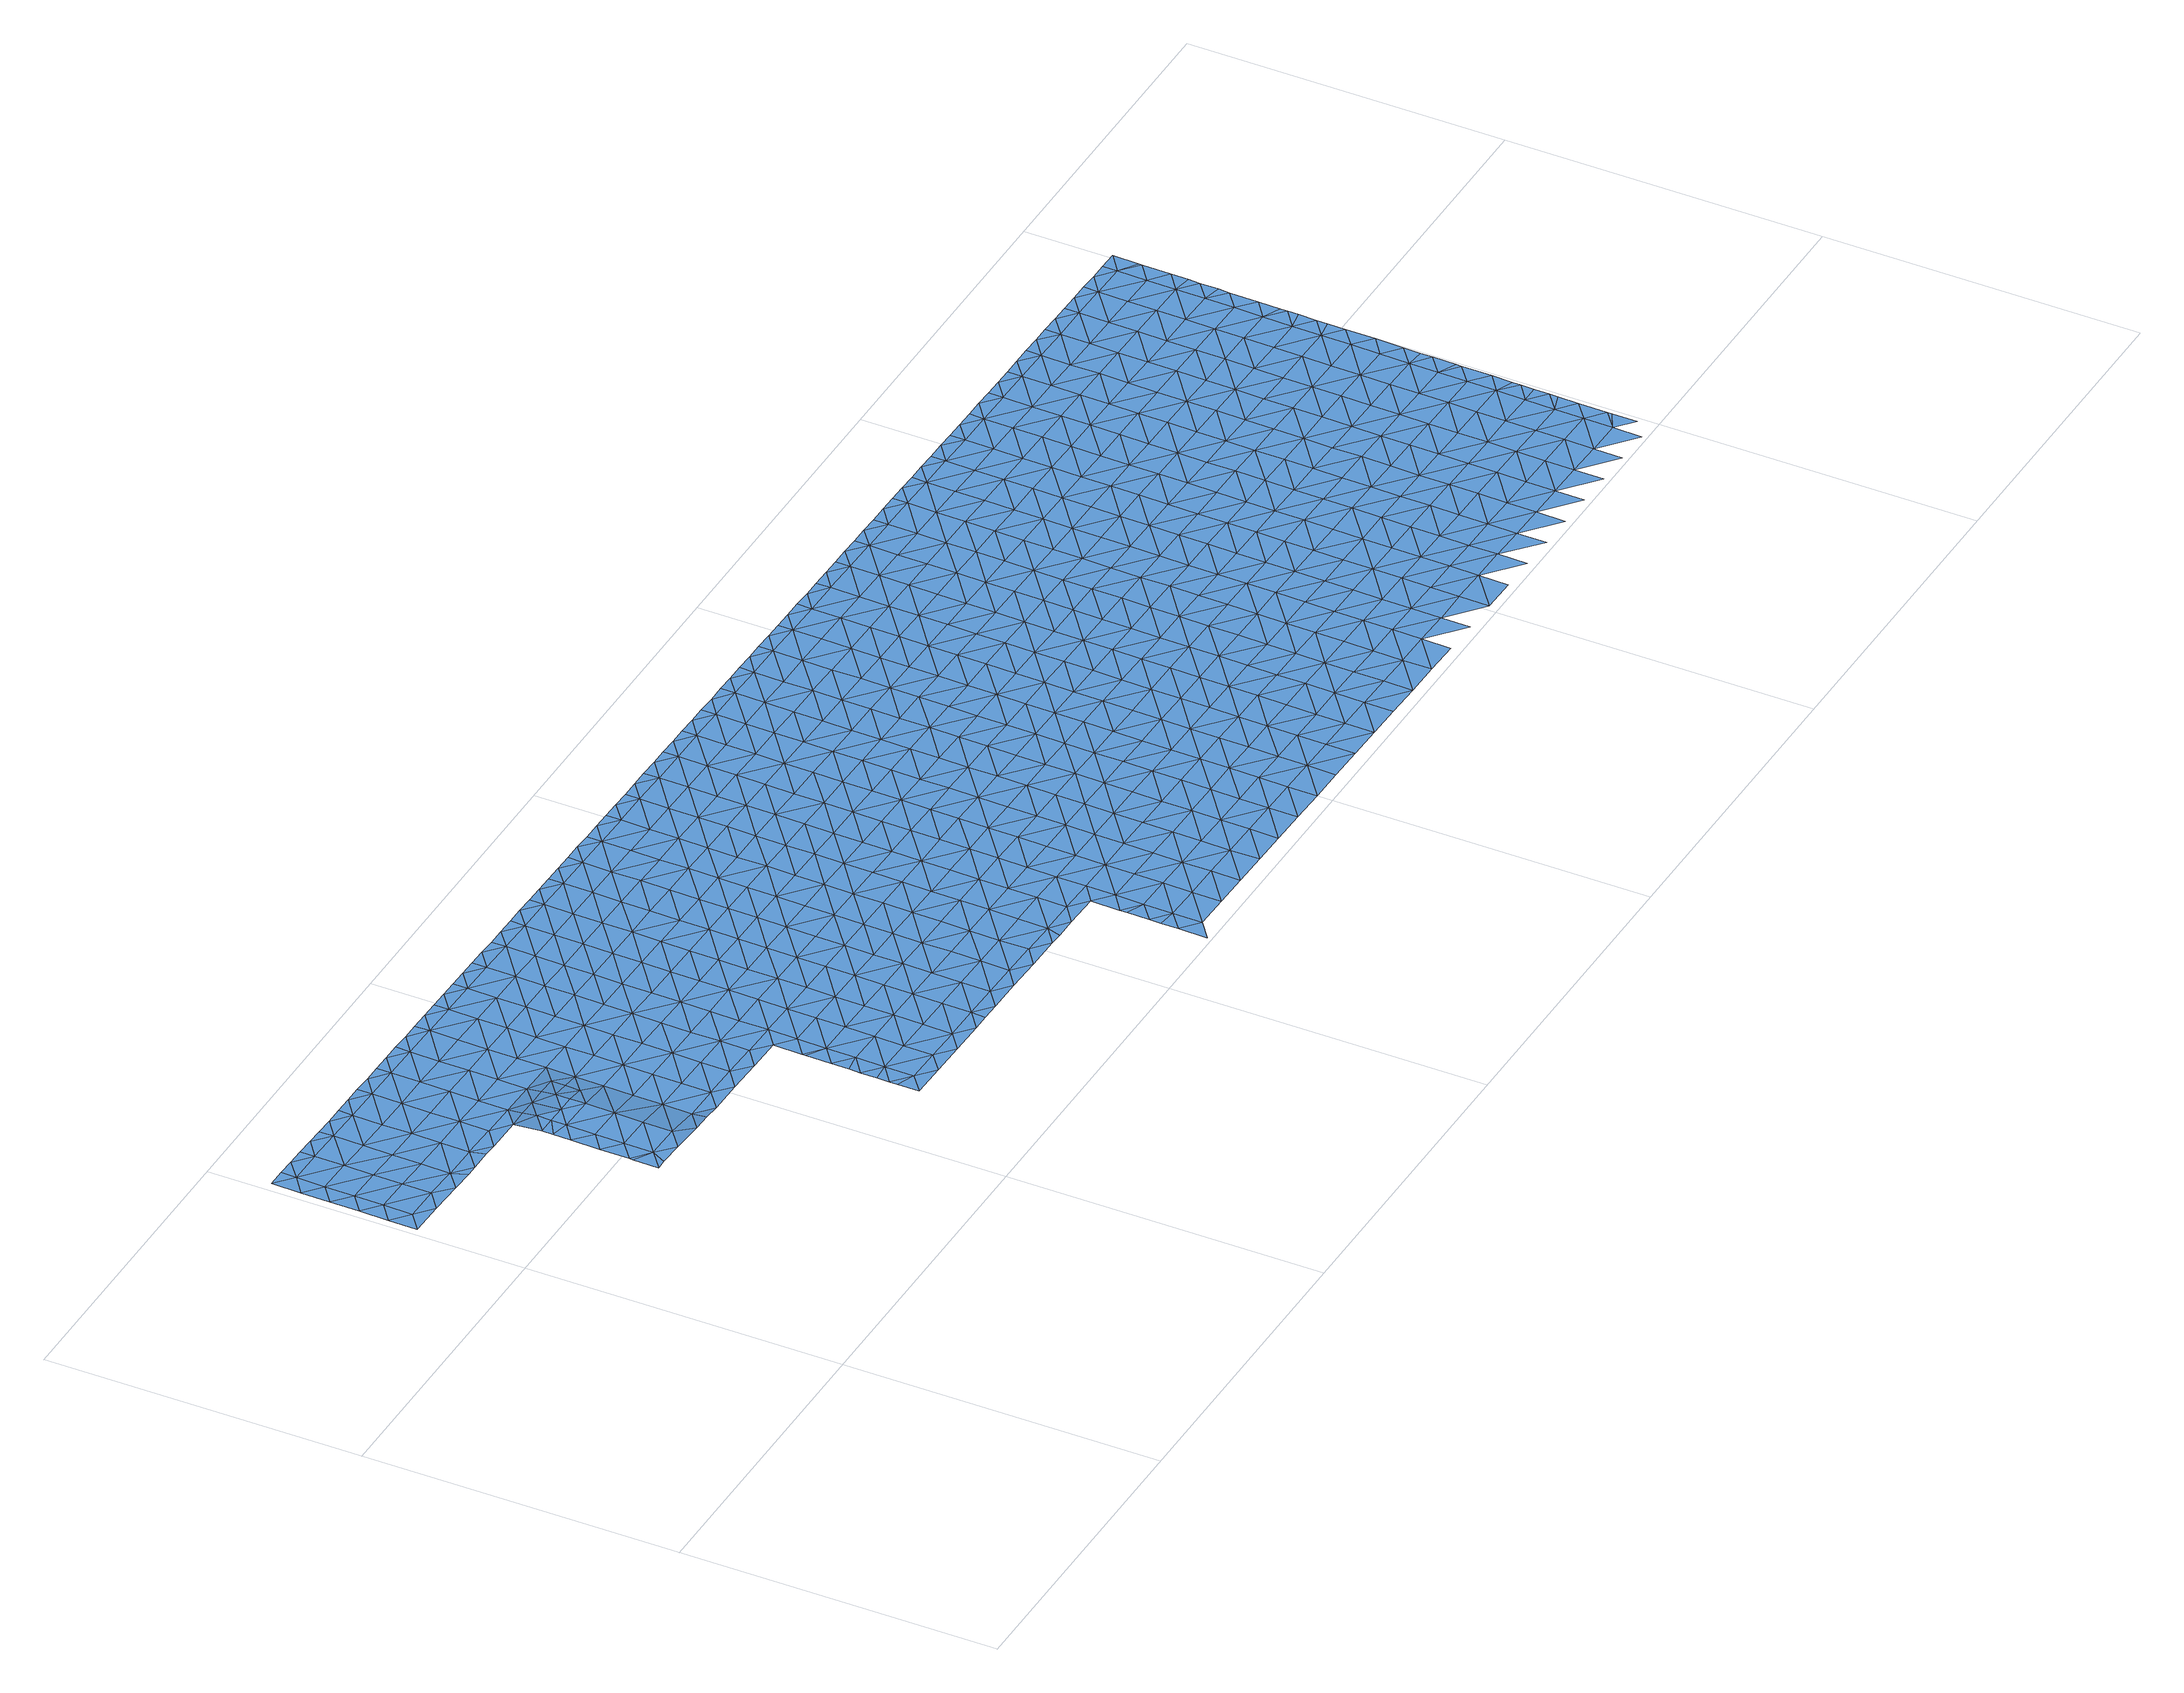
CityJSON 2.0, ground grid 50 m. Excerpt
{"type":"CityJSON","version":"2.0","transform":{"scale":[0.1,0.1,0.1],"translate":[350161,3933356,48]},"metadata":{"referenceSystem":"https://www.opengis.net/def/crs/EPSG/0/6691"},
"CityObjects":{
"waterbody1":{"type":"WaterBody","attributes":{"name":"8","class":"1140","function":"1","WaterBodyRiverFloodingRiskAttribute.description":"4","WaterBodyRiverFloodingRiskAttribute.rankOrg":"2","WaterBodyRiverFloodingRiskAttribute.adminType":"2","WaterBodyRiverFloodingRiskAttribute.scale":"L1"},"geometry":[{"type":"MultiSurface","lod":"1","boundaries":[[[0,1,2]],[[0,3,1]],[[4,2,5]],[[2,1,5]],[[6,4,7]],[[4,5,7]],[[8,5,1]],[[9,6,10]],[[6,7,10]],[[1,3,8]],[[11,9,12]],[[9,10,12]],[[7,5,13]],[[7,14,10]],[[5,8,13]],[[15,11,12]],[[8,3,16]],[[14,7,13]],[[14,17,10]],[[18,15,12]],[[12,10,17]],[[19,8,16]],[[20,18,12]],[[17,20,12]],[[13,8,19]],[[21,19,16]],[[14,13,22]],[[14,23,17]],[[13,19,22]],[[24,18,20]],[[25,20,17]],[[19,21,26]],[[14,22,23]],[[27,25,17]],[[28,22,19]],[[24,20,29]],[[27,17,23]],[[30,28,19]],[[28,23,22]],[[19,26,30]],[[29,20,25]],[[26,31,30]],[[23,32,27]],[[33,29,25]],[[32,23,28]],[[34,25,27]],[[30,31,35]],[[32,36,27]],[[37,33,25]],[[38,39,40]],[[39,38,41]],[[40,39,42]],[[30,43,28]],[[34,37,25]],[[39,44,42]],[[30,35,45]],[[34,27,36]],[[42,44,46]],[[39,41,47]],[[43,30,45]],[[32,28,43]],[[46,48,49]],[[35,50,45]],[[32,51,36]],[[52,37,34]],[[46,44,48]],[[47,53,39]],[[39,54,44]],[[32,43,55]],[[56,49,57]],[[56,58,59]],[[49,48,57]],[[34,60,52]],[[58,56,57]],[[32,55,51]],[[44,61,48]],[[34,36,62]],[[43,45,63]],[[39,53,54]],[[45,50,63]],[[34,62,60]],[[64,55,43]],[[36,51,62]],[[65,58,57]],[[63,66,43]],[[53,47,67]],[[57,48,61]],[[50,68,63]],[[44,54,61]],[[69,65,57]],[[55,64,51]],[[70,60,62]],[[68,71,63]],[[64,43,66]],[[72,53,67]],[[53,73,54]],[[74,62,51]],[[57,61,69]],[[75,70,62]],[[54,73,61]],[[76,72,67]],[[63,77,66]],[[78,51,64]],[[79,65,69]],[[77,63,71]],[[74,75,62]],[[73,53,72]],[[74,51,78]],[[80,64,66]],[[81,77,71]],[[73,82,61]],[[77,83,66]],[[76,84,72]],[[82,85,61]],[[83,80,66]],[[79,69,86]],[[80,78,64]],[[85,86,69]],[[69,61,85]],[[87,75,74]],[[88,73,72]],[[84,88,72]],[[81,89,77]],[[78,90,74]],[[91,87,74]],[[92,83,77]],[[89,92,77]],[[85,93,86]],[[88,94,73]],[[95,78,80]],[[73,96,82]],[[90,91,74]],[[97,86,93]],[[89,97,93]],[[93,92,89]],[[84,98,88]],[[78,95,90]],[[82,99,85]],[[92,100,83]],[[83,101,80]],[[99,93,85]],[[101,95,80]],[[73,94,96]],[[102,91,90]],[[98,103,88]],[[82,96,99]],[[83,100,101]],[[88,104,94]],[[93,105,92]],[[101,106,95]],[[95,107,90]],[[90,108,102]],[[103,104,88]],[[105,100,92]],[[109,96,94]],[[110,93,99]],[[111,103,98]],[[104,109,94]],[[109,99,96]],[[105,93,110]],[[90,107,108]],[[95,106,107]],[[112,100,105]],[[109,113,99]],[[99,114,110]],[[101,100,115]],[[101,116,106]],[[117,118,119]],[[120,108,107]],[[113,114,99]],[[100,112,115]],[[106,116,107]],[[121,118,117]],[[121,122,123]],[[107,124,120]],[[125,109,104]],[[117,122,121]],[[103,111,126]],[[114,127,110]],[[119,128,117]],[[123,122,129]],[[104,103,125]],[[101,115,116]],[[105,110,127]],[[125,103,126]],[[112,105,127]],[[130,113,109]],[[107,131,124]],[[132,129,133]],[[133,129,122]],[[111,134,126]],[[135,132,133]],[[107,116,131]],[[136,137,135]],[[117,138,122]],[[139,130,109]],[[139,109,125]],[[140,112,127]],[[136,135,133]],[[137,136,141]],[[113,142,114]],[[115,112,143]],[[144,124,131]],[[117,128,138]],[[130,142,113]],[[142,127,114]],[[143,112,140]],[[143,145,115]],[[141,146,134]],[[146,141,136]],[[116,115,145]],[[147,136,133]],[[131,148,144]],[[125,126,149]],[[150,122,138]],[[126,134,149]],[[128,151,138]],[[152,139,125]],[[131,116,145]],[[133,122,147]],[[145,153,131]],[[134,146,149]],[[122,150,147]],[[154,155,127]],[[131,153,148]],[[154,127,142]],[[125,149,156]],[[139,157,130]],[[140,127,155]],[[140,158,143]],[[138,159,150]],[[155,158,140]],[[125,156,152]],[[136,147,160]],[[146,136,161]],[[146,162,149]],[[163,148,153]],[[138,151,159]],[[164,147,150]],[[142,130,157]],[[136,160,161]],[[158,165,143]],[[165,153,145]],[[139,152,157]],[[142,166,154]],[[145,143,165]],[[167,150,159]],[[146,161,162]],[[151,168,159]],[[169,152,156]],[[163,153,170]],[[156,149,171]],[[142,157,172]],[[160,147,164]],[[171,149,162]],[[150,167,164]],[[173,161,160]],[[142,172,166]],[[174,153,165]],[[155,154,175]],[[170,153,174]],[[155,176,158]],[[177,173,160]],[[169,156,171]],[[157,152,169]],[[161,173,162]],[[160,164,177]],[[154,166,175]],[[169,178,157]],[[158,179,165]],[[180,170,174]],[[159,168,181]],[[182,164,167]],[[178,183,157]],[[176,155,175]],[[167,159,184]],[[185,166,172]],[[173,186,162]],[[162,187,171]],[[188,174,165]],[[172,157,183]],[[168,189,181]],[[184,159,181]],[[190,180,174]],[[187,169,171]],[[183,185,172]],[[179,158,176]],[[179,188,165]],[[164,191,177]],[[166,192,175]],[[188,190,174]],[[182,191,164]],[[187,162,186]],[[167,184,182]],[[181,189,193]],[[194,178,169]],[[177,195,173]],[[196,176,175]],[[187,197,169]],[[193,198,181]],[[191,195,177]],[[197,194,169]],[[192,166,185]],[[199,186,173]],[[192,196,175]],[[178,200,183]],[[201,190,188]],[[184,181,202]],[[203,185,183]],[[204,188,179]],[[179,176,205]],[[182,184,202]],[[206,201,188]],[[181,198,202]],[[200,178,194]],[[173,195,199]],[[193,207,198]],[[208,197,187]],[[187,186,209]],[[176,196,205]],[[204,206,188]],[[210,195,191]],[[209,186,199]],[[209,208,187]],[[204,179,205]],[[211,194,197]],[[182,202,212]],[[191,182,210]],[[183,200,203]],[[192,185,213]],[[192,214,196]],[[210,182,212]],[[213,185,203]],[[215,198,207]],[[210,216,195]],[[195,217,199]],[[194,218,200]],[[196,219,205]],[[220,206,204]],[[216,217,195]],[[211,197,208]],[[199,217,209]],[[202,198,221]],[[200,218,203]],[[192,213,214]],[[222,204,205]],[[221,198,215]],[[212,202,221]],[[204,223,220]],[[218,194,211]],[[224,210,212]],[[219,196,214]],[[207,225,215]],[[226,208,209]],[[227,224,212]],[[213,203,228]],[[229,209,217]],[[230,211,208]],[[204,222,223]],[[212,221,227]],[[228,203,218]],[[205,219,222]],[[226,230,208]],[[231,217,216]],[[232,215,225]],[[209,229,226]],[[215,233,221]],[[234,218,211]],[[216,210,235]],[[236,213,228]],[[214,213,237]],[[214,238,219]],[[232,233,215]],[[239,223,222]],[[235,210,224]],[[213,236,237]],[[240,232,225]],[[222,241,239]],[[231,242,217]],[[227,243,224]],[[216,235,231]],[[238,214,237]],[[229,242,226]],[[238,244,219]],[[227,221,243]],[[211,230,234]],[[229,217,242]],[[228,218,245]],[[222,219,244]],[[243,221,233]],[[245,218,234]],[[246,230,226]],[[222,244,241]],[[224,247,235]],[[236,228,248]],[[249,233,232]],[[250,247,224]],[[250,224,243]],[[248,228,245]],[[251,231,235]],[[248,252,236]],[[253,234,230]],[[226,242,254]],[[237,236,252]],[[255,241,244]],[[232,240,249]],[[247,251,235]],[[256,249,240]],[[246,226,254]],[[257,245,234]],[[231,258,242]],[[238,237,259]],[[238,260,244]],[[261,262,233]],[[244,263,255]],[[251,258,231]],[[253,230,246]],[[264,250,243]],[[259,260,238]],[[233,249,261]],[[243,233,262]],[[265,248,245]],[[237,252,259]],[[242,266,254]],[[256,267,249]],[[264,247,250]],[[257,234,253]],[[244,260,263]],[[248,265,252]],[[264,243,262]],[[267,268,249]],[[266,242,258]],[[246,254,266]],[[265,245,257]],[[269,259,252]],[[270,253,246]],[[264,271,247]],[[247,272,251]],[[265,269,252]],[[273,263,260]],[[270,257,253]],[[251,272,258]],[[261,249,274]],[[275,246,266]],[[276,277,278]],[[279,280,276]],[[269,281,259]],[[259,282,260]],[[262,261,274]],[[283,273,260]],[[272,247,271]],[[249,268,274]],[[270,246,275]],[[284,264,262]],[[280,279,285]],[[286,266,258]],[[281,282,259]],[[287,265,257]],[[276,278,279]],[[268,267,288]],[[282,283,260]],[[285,289,290]],[[264,284,271]],[[290,289,291]],[[262,274,292]],[[293,257,270]],[[258,272,294]],[[285,279,289]],[[288,295,268]],[[262,292,284]],[[278,296,279]],[[287,257,293]],[[297,272,271]],[[258,294,286]],[[268,298,274]],[[288,291,299]],[[275,266,300]],[[291,289,299]],[[269,265,301]],[[295,298,268]],[[302,283,282]],[[303,297,271]],[[299,295,288]],[[300,266,286]],[[274,298,292]],[[279,304,289]],[[281,269,301]],[[271,284,303]],[[265,287,301]],[[281,305,282]],[[270,275,306]],[[296,278,307]],[[296,304,279]],[[282,308,302]],[[289,304,299]],[[294,272,297]],[[294,309,286]],[[275,300,306]],[[292,310,284]],[[293,270,311]],[[281,301,305]],[[312,295,299]],[[313,292,298]],[[311,270,306]],[[314,300,286]],[[282,315,308]],[[284,316,303]],[[317,301,287]],[[294,297,309]],[[287,293,318]],[[319,312,299]],[[282,305,315]],[[310,292,313]],[[320,296,307]],[[316,297,303]],[[319,299,304]],[[295,312,298]],[[318,293,311]],[[318,317,287]],[[286,309,321]],[[322,320,307]],[[301,323,305]],[[324,308,315]],[[314,286,321]],[[284,310,316]],[[296,325,304]],[[317,323,301]],[[326,311,306]],[[297,327,309]],[[328,315,305]],[[306,300,329]],[[313,298,330]],[[331,324,315]],[[304,325,319]],[[332,327,297]],[[330,298,312]],[[329,300,314]],[[323,328,305]],[[333,318,311]],[[297,316,332]],[[309,334,321]],[[325,296,320]],[[328,331,315]],[[319,335,312]],[[327,334,309]],[[336,313,330]],[[326,306,329]],[[337,314,321]],[[310,313,338]],[[310,339,316]],[[318,333,317]],[[338,313,336]],[[340,330,312]],[[322,341,320]],[[333,311,326]],[[319,325,335]],[[316,342,332]],[[314,343,329]],[[341,325,320]],[[333,344,317]],[[317,345,323]],[[346,340,312]],[[347,331,328]],[[337,321,334]],[[310,338,339]],[[348,327,332]],[[312,335,346]],[[329,343,326]],[[341,322,349]],[[323,350,328]],[[340,351,330]],[[351,338,336]],[[342,316,339]],[[325,352,335]],[[336,330,351]],[[314,337,343]],[[347,328,353]],[[317,344,345]],[[327,354,334]],[[343,355,326]],[[356,339,338]],[[357,325,341]],[[335,352,346]],[[332,342,348]],[[323,345,350]],[[333,326,358]],[[353,328,350]],[[333,359,344]],[[360,341,349]],[[325,357,352]],[[337,334,354]],[[356,338,351]],[[361,342,339]],[[327,348,354]],[[362,343,337]],[[326,355,358]],[[344,363,345]],[[364,353,350]],[[365,357,341]],[[366,339,356]],[[346,352,367]],[[340,346,368]],[[369,337,354]],[[340,370,351]],[[333,358,359]],[[360,349,371]],[[343,372,355]],[[368,346,367]],[[373,364,350]],[[361,339,366]],[[348,342,361]],[[362,337,369]],[[374,356,351]],[[362,372,343]],[[344,359,363]],[[365,341,360]],[[355,375,358]],[[376,373,350]],[[377,367,352]],[[350,345,376]],[[370,340,368]],[[354,348,378]],[[379,366,356]],[[352,357,377]],[[378,348,361]],[[376,345,363]],[[377,357,365]],[[380,368,367]],[[374,379,356]],[[379,361,366]],[[351,370,374]],[[371,381,360]],[[359,358,375]],[[377,380,367]],[[382,354,378]],[[355,372,375]],[[369,354,383]],[[369,384,362]],[[385,373,376]],[[383,354,382]],[[386,370,368]],[[387,378,361]],[[363,359,388]],[[389,372,362]],[[388,359,375]],[[381,371,390]],[[365,360,381]],[[388,391,363]],[[392,385,376]],[[384,389,362]],[[389,375,372]],[[368,380,393]],[[369,383,384]],[[370,394,374]],[[361,379,395]],[[396,392,376]],[[376,363,396]],[[397,365,381]],[[382,378,387]],[[368,393,386]],[[374,394,379]],[[377,365,398]],[[361,395,387]],[[377,399,380]],[[400,383,382]],[[401,388,375]],[[363,391,396]],[[389,402,375]],[[398,365,397]],[[394,370,386]],[[403,395,379]],[[404,393,380]],[[390,405,381]],[[406,382,387]],[[394,403,379]],[[407,405,390]],[[399,377,398]],[[399,404,380]],[[408,392,396]],[[409,397,381]],[[384,383,400]],[[401,375,402]],[[382,406,400]],[[395,410,387]],[[411,396,391]],[[391,388,412]],[[386,393,404]],[[413,408,396]],[[414,410,395]],[[389,384,415]],[[416,402,389]],[[414,395,403]],[[397,417,398]],[[412,388,401]],[[412,411,391]],[[387,418,406]],[[384,400,415]],[[411,413,396]],[[409,417,397]],[[381,405,409]],[[398,419,399]],[[386,404,420]],[[394,386,421]],[[394,422,403]],[[406,423,400]],[[389,415,416]],[[402,424,401]],[[421,386,420]],[[407,425,405]],[[387,410,418]],[[400,423,415]],[[426,402,416]],[[403,427,414]],[[419,398,417]],[[401,428,412]],[[404,399,419]],[[429,420,404]],[[430,413,411]],[[405,425,409]],[[394,421,422]],[[414,427,410]],[[406,418,423]],[[431,416,415]],[[402,426,424]],[[425,407,432]],[[433,417,409]],[[412,434,411]],[[435,431,415]],[[425,433,409]],[[403,422,427]],[[428,401,424]],[[410,436,418]],[[404,419,429]],[[435,415,423]],[[430,411,437]],[[427,436,410]],[[416,438,426]],[[421,420,439]],[[440,419,417]],[[439,420,429]],[[433,441,417]],[[421,442,422]],[[412,428,434]],[[437,411,434]],[[443,429,419]],[[423,418,444]],[[445,421,439]],[[438,416,431]],[[446,427,422]],[[424,447,428]],[[418,436,444]],[[423,448,435]],[[425,432,449]],[[424,426,447]],[[440,417,441]],[[450,437,434]],[[442,446,422]],[[451,439,429]],[[449,452,425]],[[421,445,442]],[[425,453,433]],[[447,426,438]],[[427,454,436]],[[455,434,428]],[[423,444,456]],[[435,457,431]],[[443,419,440]],[[451,445,439]],[[434,458,450]],[[446,454,427]],[[433,459,441]],[[460,444,436]],[[423,456,448]],[[453,459,433]],[[428,447,461]],[[451,429,443]],[[425,452,453]],[[460,456,444]],[[457,435,448]],[[462,442,445]],[[438,431,457]],[[441,463,440]],[[434,455,458]],[[428,461,455]],[[464,452,449]],[[457,465,438]],[[438,466,447]],[[467,462,445]],[[462,446,442]],[[467,445,451]],[[465,466,438]],[[436,454,460]],[[463,441,459]],[[447,468,461]],[[443,440,463]],[[469,458,455]],[[470,451,443]],[[448,456,471]],[[464,472,452]],[[466,468,447]],[[471,456,460]],[[462,473,446]],[[474,455,461]],[[453,452,472]],[[475,469,455]],[[453,476,459]],[[477,443,463]],[[457,448,478]],[[472,476,453]],[[468,474,461]],[[478,448,471]],[[451,479,467]],[[480,465,457]],[[454,446,481]],[[474,475,455]],[[470,443,477]],[[481,446,473]],[[460,454,481]],[[482,471,460]],[[457,478,483]],[[479,451,470]],[[462,467,479]],[[484,473,462]],[[485,459,476]],[[486,482,460]],[[464,487,472]],[[480,457,483]],[[488,468,466]],[[463,459,489]],[[463,490,477]],[[460,481,486]],[[491,487,464]],[[466,465,488]],[[489,459,485]],[[492,475,474]],[[484,462,479]],[[488,465,480]],[[473,493,481]],[[494,474,468]],[[478,471,495]],[[478,496,483]],[[487,497,472]],[[488,498,468]],[[499,492,474]],[[500,485,476]],[[463,489,490]],[[495,471,482]],[[476,472,497]],[[501,473,484]],[[470,477,502]],[[483,503,480]],[[494,499,474]],[[502,477,490]],[[493,473,501]],[[493,504,481]],[[496,478,495]],[[496,503,483]],[[494,468,498]],[[479,470,505]],[[479,506,484]],[[486,481,504]],[[507,487,491]],[[500,476,497]],[[489,485,500]],[[505,470,502]],[[484,508,501]],[[482,486,509]],[[488,480,510]],[[488,511,498]],[[490,489,512]],[[513,499,494]],[[495,482,509]],[[479,505,506]],[[510,480,503]],[[489,500,512]],[[486,504,509]],[[490,514,502]],[[495,515,496]],[[501,516,493]],[[498,511,494]],[[497,487,517]],[[518,513,494]],[[517,487,507]],[[519,500,497]],[[520,490,512]],[[517,521,497]],[[484,506,508]],[[511,488,510]],[[493,516,504]],[[502,522,505]],[[495,509,515]],[[496,523,503]],[[524,518,494]],[[521,519,497]],[[514,490,520]],[[501,508,516]],[[525,510,503]],[[524,494,511]],[[496,515,526]],[[512,500,519]],[[522,502,514]],[[506,505,522]],[[527,508,506]],[[496,526,523]],[[504,516,528]],[[509,504,529]],[[520,512,530]],[[531,518,524]],[[517,532,521]],[[533,516,508]],[[529,504,528]],[[515,509,529]],[[517,507,532]],[[525,503,523]],[[511,510,525]],[[512,519,530]],[[530,534,520]],[[506,522,527]],[[525,535,511]],[[514,520,534]],[[507,536,532]],[[524,537,531]],[[521,538,519]],[[539,522,514]],[[526,515,540]],[[533,508,527]],[[541,528,516]],[[524,511,535]],[[526,542,523]],[[515,529,540]],[[543,539,514]],[[544,541,516]],[[543,514,534]],[[521,532,538]],[[544,516,533]],[[524,545,537]],[[522,546,527]],[[545,524,535]],[[528,547,529]],[[526,540,542]],[[539,546,522]],[[548,519,538]],[[541,547,528]],[[549,533,527]],[[530,519,550]],[[551,552,536]],[[523,542,553]],[[525,523,554]],[[525,555,535]],[[556,537,545]],[[519,548,550]],[[547,557,529]],[[532,536,552]],[[554,523,553]],[[558,544,533]],[[554,555,525]],[[534,530,559]],[[540,529,557]],[[559,530,550]],[[535,560,545]],[[561,556,545]],[[549,527,546]],[[562,548,538]],[[543,563,539]],[[557,564,540]],[[538,532,565]],[[566,541,544]],[[555,560,535]],[[543,534,563]],[[542,540,564]],[[565,532,552]],[[542,567,553]],[[562,550,548]],[[563,534,559]],[[558,533,549]],[[539,568,546]],[[564,567,542]],[[553,567,554]],[[541,569,547]],[[561,545,560]],[[570,559,550]],[[538,565,562]],[[566,544,558]],[[568,539,563]],[[571,549,546]],[[562,570,550]],[[568,572,546]],[[547,573,557]],[[574,561,560]],[[569,541,566]],[[575,563,559]],[[573,564,557]],[[576,577,552]],[[555,554,578]],[[578,554,567]],[[565,552,577]],[[579,562,565]],[[578,580,555]],[[555,581,560]],[[582,574,560]],[[571,546,572]],[[583,566,558]],[[573,547,569]],[[559,570,584]],[[563,585,568]],[[558,549,583]],[[573,586,564]],[[581,582,560]],[[587,570,562]],[[583,549,571]],[[588,569,566]],[[559,584,575]],[[568,585,572]],[[565,577,579]],[[579,587,562]],[[583,588,566]],[[555,580,581]],[[567,564,589]],[[567,590,578]],[[585,563,575]],[[591,573,569]],[[572,592,571]],[[564,586,589]],[[578,590,580]],[[593,579,577]],[[584,570,594]],[[595,582,581]],[[594,570,587]],[[584,596,575]],[[597,581,580]],[[591,569,588]],[[572,585,592]],[[567,589,590]],[[591,598,573]],[[573,599,586]],[[590,597,580]],[[600,595,581]],[[593,577,601]],[[583,571,602]],[[575,603,585]],[[602,571,592]],[[579,604,587]],[[583,605,588]],[[584,594,596]],[[586,606,589]],[[607,600,581]],[[608,594,587]],[[609,591,588]],[[579,593,610]],[[605,583,602]],[[575,596,603]],[[573,598,599]],[[607,581,597]],[[589,611,590]],[[592,585,612]],[[579,610,604]],[[612,585,603]],[[601,613,593]],[[606,586,599]],[[614,602,592]],[[615,597,590]],[[588,605,609]],[[591,616,598]],[[613,610,593]],[[596,594,608]],[[617,600,607]],[[587,604,608]],[[596,618,603]],[[619,616,591]],[[620,592,612]],[[611,589,606]],[[602,621,605]],[[622,607,597]],[[591,609,619]],[[598,623,599]],[[624,617,607]],[[601,625,613]],[[614,621,602]],[[626,612,603]],[[623,606,599]],[[592,620,614]],[[615,590,611]],[[596,608,618]],[[605,627,609]],[[604,610,628]],[[628,610,613]],[[621,627,605]],[[623,598,616]],[[622,597,615]],[[629,619,609]],[[603,618,630]],[[606,631,611]],[[623,631,606]],[[624,607,622]],[[608,604,632]],[[626,603,630]],[[632,604,628]],[[633,618,608]],[[634,615,611]],[[619,629,616]],[[620,612,635]],[[636,633,608]],[[637,624,622]],[[635,612,626]],[[636,608,632]],[[629,609,627]],[[618,633,630]],[[638,639,613]],[[640,623,616]],[[614,620,641]],[[634,611,631]],[[628,613,639]],[[642,632,628]],[[634,643,615]],[[615,644,622]],[[641,620,635]],[[622,645,637]],[[621,614,641]],[[646,631,623]],[[616,629,647]],[[642,628,639]],[[627,621,648]],[[640,616,647]],[[640,646,623]],[[642,649,632]],[[648,621,641]],[[644,615,643]],[[622,644,645]],[[630,633,650]],[[626,630,651]],[[648,652,627]],[[631,653,634]],[[635,626,651]],[[652,654,627]],[[630,650,651]],[[653,643,634]],[[636,632,655]],[[629,627,654]],[[629,656,647]],[[655,632,649]],[[657,645,644]],[[639,658,642]],[[641,635,659]],[[659,635,651]],[[653,631,646]],[[641,660,648]],[[633,636,661]],[[659,660,641]],[[643,662,644]],[[663,649,642]],[[653,662,643]],[[661,636,655]],[[664,652,648]],[[640,647,656]],[[639,665,658]],[[650,633,666]],[[629,654,656]],[[657,644,667]],[[651,650,666]],[[663,642,658]],[[633,661,666]],[[663,668,649]],[[649,669,655]],[[646,670,653]],[[648,660,664]],[[671,644,662]],[[652,672,654]],[[640,656,673]],[[646,640,670]],[[667,644,671]],[[669,661,655]],[[659,651,674]],[[670,640,673]],[[675,662,653]],[[654,672,656]],[[651,666,674]],[[674,676,659]],[[659,677,660]],[[652,664,678]],[[679,667,671]],[[658,680,663]],[[676,677,659]],[[649,668,669]],[[661,681,666]],[[652,678,672]],[[656,682,673]],[[675,653,670]],[[660,683,664]],[[675,684,662]],[[685,679,671]],[[683,678,664]],[[681,661,669]],[[658,686,680]],[[671,662,684]],[[681,687,666]],[[656,672,682]],[[673,688,670]],[[689,685,671]],[[674,666,687]],[[690,663,680]],[[683,660,677]],[[668,663,691]],[[668,692,669]],[[693,673,682]],[[683,694,678]],[[689,671,684]],[[676,674,695]],[[663,690,691]],[[694,696,678]],[[695,674,687]],[[672,696,682]],[[673,693,688]],[[676,697,677]],[[672,678,696]],[[675,670,698]],[[692,668,691]],[[675,699,684]],[[681,669,692]],[[700,687,681]],[[701,685,689]],[[680,702,690]],[[703,676,695]],[[698,670,688]],[[698,699,675]],[[677,704,683]],[[682,705,693]],[[706,701,689]],[[707,691,690]],[[704,694,683]],[[700,681,692]],[[708,695,687]],[[680,709,702]],[[702,710,690]],[[676,703,697]],[[682,696,711]],[[693,712,688]],[[713,706,689]],[[707,692,691]],[[689,684,713]],[[704,677,697]],[[714,687,700]],[[695,708,703]],[[682,711,705]],[[684,699,713]],[[690,710,707]],[[692,715,700]],[[696,694,716]],[[687,714,708]],[[717,697,703]],[[718,711,696]],[[708,719,703]],[[693,705,712]],[[698,720,699]],[[694,704,716]],[[716,721,696]],[[698,688,720]],[[722,706,713]],[[719,717,703]],[[715,692,707]],[[723,714,700]],[[724,725,702]],[[697,717,704]],[[726,713,699]],[[727,705,711]],[[688,712,720]],[[720,726,699]],[[713,728,722]],[[729,716,704]],[[730,700,715]],[[710,702,731]],[[710,732,707]],[[696,721,718]],[[705,727,712]],[[702,725,731]],[[707,732,715]],[[700,730,723]],[[708,733,719]],[[729,704,717]],[[734,721,716]],[[713,735,728]],[[708,714,733]],[[711,718,727]],[[736,720,712]],[[735,713,726]],[[733,714,723]],[[710,731,732]],[[715,737,730]],[[738,734,716]],[[736,726,720]],[[739,718,721]],[[716,729,738]],[[712,727,740]],[[741,728,735]],[[742,731,725]],[[717,719,743]],[[737,715,732]],[[739,727,718]],[[744,745,725]],[[736,712,740]],[[719,733,743]],[[742,732,731]],[[736,746,726]],[[726,747,735]],[[748,749,730]],[[735,750,741]],[[751,738,729]],[[739,721,734]],[[752,740,727]],[[753,717,743]],[[730,737,748]],[[723,730,749]],[[729,717,751]],[[739,752,727]],[[742,725,745]],[[733,723,749]],[[751,717,753]],[[732,754,737]],[[733,755,743]],[[735,747,750]],[[749,755,733]],[[751,756,738]],[[726,746,747]],[[752,757,740]],[[740,758,736]],[[754,732,742]],[[759,739,734]],[[754,760,737]],[[737,761,748]],[[743,762,753]],[[736,758,746]],[[734,738,759]],[[763,750,747]],[[745,764,742]],[[758,740,757]],[[738,756,759]],[[743,755,765]],[[759,766,739]],[[739,767,752]],[[768,764,745]],[[764,754,742]],[[761,737,760]],[[768,745,769]],[[749,770,755]],[[743,765,762]],[[749,748,770]],[[752,767,757]],[[763,747,771]],[[751,753,772]],[[773,746,758]],[[774,760,754]],[[747,746,775]],[[772,753,762]],[[756,751,772]],[[776,759,756]],[[748,761,770]],[[775,746,773]],[[739,766,767]],[[755,777,765]],[[778,758,757]],[[772,776,756]],[[771,747,775]],[[774,754,764]],[[778,773,758]],[[760,779,761]],[[780,766,759]],[[755,770,781]],[[768,782,764]],[[757,767,783]],[[784,768,785]],[[779,770,761]],[[786,771,775]],[[787,760,774]],[[755,781,777]],[[778,757,783]],[[782,768,784]],[[788,759,776]],[[789,774,764]],[[762,765,790]],[[766,791,767]],[[779,760,787]],[[773,792,775]],[[793,786,775]],[[794,781,770]],[[790,765,777]],[[772,762,790]],[[764,782,789]],[[795,792,773]],[[779,794,770]],[[759,788,780]],[[796,787,774]],[[790,797,772]],[[795,773,778]],[[772,798,776]],[[792,793,775]],[[799,774,789]],[[798,788,776]],[[783,767,791]],[[774,799,796]],[[766,780,791]],[[796,800,787]],[[801,779,787]],[[783,802,778]],[[803,790,777]],[[798,772,797]],[[801,787,800]],[[804,802,783]],[[781,794,805]],[[777,781,803]],[[806,794,779]],[[778,802,795]],[[788,807,780]],[[808,806,779]],[[783,791,804]],[[808,779,801]],[[809,793,792]],[[810,807,788]],[[781,805,803]],[[810,788,798]],[[811,791,780]],[[790,812,797]],[[813,792,795]],[[806,814,794]],[[794,814,805]],[[792,815,809]],[[816,812,790]],[[807,811,780]],[[811,804,791]],[[817,813,795]],[[790,803,816]],[[817,795,802]],[[797,818,798]],[[819,805,814]],[[812,818,797]],[[818,810,798]],[[820,805,819]],[[803,805,820]],[[792,813,815]],[[821,802,804]],[[811,822,804]],[[823,824,803]],[[803,824,816]],[[803,820,823]],[[825,807,810]],[[821,817,802]],[[818,825,810]],[[826,815,813]],[[827,811,807]],[[812,816,828]],[[816,824,828]],[[804,822,821]],[[829,813,817]],[[825,827,807]],[[830,818,812]],[[828,830,812]],[[831,826,813]],[[832,822,811]],[[833,825,818]],[[830,834,818]],[[829,831,813]],[[817,821,835]],[[829,817,835]],[[832,811,827]],[[833,818,834]],[[836,825,833]],[[837,835,821]],[[827,825,838]],[[838,825,836]],[[838,839,827]],[[822,832,840]],[[821,822,837]],[[841,832,827]],[[842,831,829]],[[837,822,840]],[[841,827,839]],[[835,843,829]],[[844,840,832]],[[845,842,829]],[[844,832,841]],[[843,835,837]],[[846,845,829]],[[847,840,844]],[[837,840,848]],[[840,847,848]],[[829,843,846]],[[848,849,837]],[[843,837,850]],[[837,849,850]],[[851,845,846]],[[843,852,846]],[[843,850,852]],[[853,846,852]],[[851,846,854]],[[854,846,853]]]}]},
"waterbody2":{"type":"WaterBody","attributes":{"name":"8","class":"1140","function":"1","WaterBodyRiverFloodingRiskAttribute.description":"4","WaterBodyRiverFloodingRiskAttribute.rankOrg":"3","WaterBodyRiverFloodingRiskAttribute.adminType":"2","WaterBodyRiverFloodingRiskAttribute.scale":"L1"},"geometry":[{"type":"MultiSurface","lod":"1","boundaries":[[[89,81,855]],[[81,71,855]],[[855,71,65]],[[71,856,65]],[[71,68,856]],[[68,50,856]],[[59,856,50]],[[58,856,59]],[[79,86,855]],[[855,86,97]],[[58,65,856]],[[79,855,65]],[[97,89,855]]]}]}
},
"vertices":[
[9,674,9],[38,697,9],[10,720,9],[66,673,9],[11,766,9],[39,743,9],[12,813,9],[40,789,9],[95,696,9],[12,859,9],[40,835,9],[13,905,9],[41,881,9],[96,742,9],[96,788,9],[42,905,9],[123,672,8],[97,834,9],[70,904,9],[151,695,7],[98,881,9],[161,671,7],[152,741,7],[153,787,7],[98,904,9],[155,880,7],[179,671,7],[154,833,7],[209,740,7],[127,903,8],[208,694,7],[215,671,7],[210,786,7],[155,903,7],[211,879,7],[236,670,7],[210,832,7],[183,902,7],[289,438,13],[318,461,13],[289,478,13],[305,438,13],[290,484,13],[266,739,7],[318,507,13],[265,693,7],[290,531,13],[345,437,13],[319,553,13],[291,577,13],[293,669,8],[267,831,7],[212,902,7],[374,460,13],[375,506,13],[266,785,7],[292,605,13],[320,599,13],[320,623,13],[292,623,13],[240,901,7],[376,552,13],[268,878,7],[321,692,7],[323,784,7],[349,622,13],[322,738,7],[402,436,9],[321,669,10],[377,598,13],[268,901,7],[349,668,10],[431,459,7],[432,505,7],[325,877,7],[297,900,7],[432,436,8],[378,691,7],[324,831,7],[377,622,13],[380,783,7],[378,668,10],[432,551,7],[379,737,7],[459,435,7],[433,598,7],[405,621,10],[325,900,7],[488,458,7],[406,667,10],[381,876,7],[353,899,7],[435,690,7],[434,644,7],[488,504,7],[380,830,7],[489,550,7],[406,644,10],[515,434,7],[490,597,7],[436,736,7],[436,782,7],[382,899,7],[544,457,7],[545,503,7],[491,689,7],[437,829,7],[438,875,7],[410,898,7],[546,549,7],[491,643,7],[572,433,7],[492,735,7],[547,596,7],[547,642,7],[493,781,7],[494,828,7],[654,224,6],[626,235,6],[625,201,6],[438,898,7],[626,248,6],[654,270,6],[626,267,6],[467,897,7],[602,502,7],[601,456,7],[548,688,7],[682,200,6],[626,294,6],[603,595,7],[495,874,7],[627,312,6],[655,316,6],[629,432,6],[627,340,6],[656,363,6],[628,381,6],[710,223,6],[602,548,7],[549,734,7],[628,386,6],[604,641,7],[550,780,7],[495,897,7],[550,827,7],[657,409,6],[712,315,6],[523,896,7],[658,455,6],[711,269,6],[738,199,6],[659,547,6],[551,873,7],[605,687,7],[606,733,7],[658,501,6],[660,594,6],[606,780,7],[767,222,6],[713,362,6],[713,408,6],[714,454,6],[552,896,7],[769,315,6],[607,826,7],[661,686,6],[768,268,6],[795,198,6],[716,547,6],[580,896,7],[715,500,6],[661,640,6],[770,407,6],[608,872,7],[662,732,6],[663,779,6],[769,361,6],[717,593,6],[664,825,6],[608,895,7],[824,221,6],[825,314,6],[717,639,6],[824,267,6],[718,685,6],[771,453,6],[772,499,6],[665,871,6],[822,198,6],[637,895,6],[826,360,6],[719,731,6],[852,198,6],[773,592,6],[827,406,6],[720,778,6],[772,546,6],[880,220,6],[828,452,6],[774,638,6],[665,894,6],[881,266,6],[775,684,6],[721,870,6],[720,824,6],[693,894,6],[908,197,6],[829,545,6],[828,498,6],[883,359,6],[830,591,6],[882,313,6],[776,730,6],[776,777,6],[937,219,6],[883,405,6],[884,451,6],[831,637,6],[777,823,6],[722,893,6],[938,265,6],[778,869,6],[750,893,6],[939,358,6],[965,196,6],[886,544,6],[939,312,6],[831,683,6],[885,497,6],[887,590,6],[941,450,6],[994,218,6],[994,264,6],[887,636,6],[940,404,6],[832,730,6],[833,776,6],[834,822,6],[778,892,6],[1022,195,6],[807,892,6],[942,497,6],[995,311,6],[835,868,6],[888,682,6],[943,589,6],[997,403,6],[889,729,6],[1050,217,6],[996,357,6],[998,449,6],[890,775,6],[944,635,6],[942,543,6],[835,891,6],[1043,194,6],[945,681,6],[998,496,6],[890,821,6],[891,867,6],[1051,264,6],[1052,310,6],[863,891,6],[1053,356,6],[946,728,6],[999,542,6],[1078,194,6],[1107,216,6],[946,774,6],[1001,634,6],[1053,402,6],[1054,448,6],[892,890,6],[1108,263,6],[1000,588,6],[1133,54,6],[1132,8,6],[1161,31,6],[1161,77,6],[1133,81,6],[947,820,6],[948,866,6],[920,890,6],[1109,355,6],[1133,100,6],[1056,541,6],[1002,727,6],[1135,193,6],[1162,123,6],[1134,135,6],[1134,147,6],[1109,309,6],[1001,680,6],[1055,495,6],[1164,215,6],[1218,76,6],[1111,447,6],[1164,262,6],[1163,169,6],[1057,587,6],[1003,773,6],[948,889,6],[1110,401,6],[1219,122,6],[1004,819,6],[1057,633,6],[1217,30,6],[977,889,6],[1112,494,6],[1166,354,6],[1058,680,6],[1220,214,6],[1165,308,6],[1113,586,6],[1005,865,6],[1167,400,6],[1060,772,6],[1059,726,6],[1220,168,6],[1275,75,6],[1112,540,6],[1274,29,6],[1060,818,6],[1005,888,6],[1275,121,6],[1115,679,6],[1168,493,6],[1061,864,6],[1114,632,6],[1221,261,6],[1033,888,6],[1168,447,6],[1116,725,6],[1169,539,6],[1276,167,6],[1222,307,6],[1170,585,6],[1223,353,6],[1223,399,6],[1278,260,6],[1331,74,6],[1224,446,6],[1171,631,6],[1116,771,6],[1117,817,6],[1277,214,6],[1062,887,6],[1225,492,6],[1331,28,6],[1118,863,6],[1279,306,6],[1333,166,6],[1090,887,6],[1226,538,6],[1171,678,6],[1279,352,6],[1332,120,6],[1172,724,6],[1173,770,6],[1388,73,6],[1281,445,6],[1227,630,6],[1174,816,6],[1118,887,6],[1389,119,6],[1280,398,6],[1334,213,6],[1334,259,6],[1227,584,6],[1335,305,6],[1387,27,6],[1228,677,6],[1147,886,6],[1336,351,6],[1229,723,6],[1175,862,6],[1390,165,6],[1282,491,6],[1337,397,6],[1390,212,6],[1445,72,6],[1282,537,6],[1283,583,6],[1284,629,6],[1175,886,6],[1392,304,6],[1338,490,6],[1230,769,6],[1285,676,6],[1444,26,6],[1230,815,6],[1203,885,6],[1391,258,6],[1393,350,6],[1338,444,6],[1231,862,6],[1445,118,6],[1446,164,6],[1447,211,6],[1340,582,6],[1286,768,6],[1286,722,6],[1393,397,6],[1448,257,6],[1501,71,6],[1339,536,6],[1501,25,6],[1232,885,6],[1502,117,6],[1395,489,6],[1288,861,6],[1287,814,6],[1260,884,6],[1394,443,6],[1341,629,6],[1341,675,6],[1503,164,6],[1396,535,6],[1504,210,6],[1449,303,6],[1449,349,6],[1450,396,6],[1397,581,6],[1343,767,6],[1558,70,6],[1342,721,6],[1451,442,6],[1344,813,6],[1504,256,6],[1288,884,6],[1398,674,6],[1557,24,6],[1559,116,6],[1345,860,6],[1397,628,6],[1452,488,6],[1317,883,6],[1399,720,6],[1505,302,6],[1560,209,6],[1560,163,6],[1507,395,6],[1561,255,6],[1452,534,6],[1506,348,6],[1508,441,6],[1400,766,6],[1454,627,6],[1614,23,6],[1345,883,6],[1562,301,6],[1615,69,6],[1615,115,6],[1508,487,6],[1401,859,6],[1453,580,6],[1455,673,6],[1373,882,6],[1616,162,6],[1509,533,6],[1400,812,6],[1563,394,6],[1617,208,6],[1671,22,6],[1456,719,6],[1456,765,6],[1563,347,6],[1457,812,6],[1402,882,6],[1619,300,6],[1510,579,6],[1671,68,6],[1564,440,6],[1458,858,6],[1430,881,6],[1672,114,6],[1618,254,6],[1511,626,6],[1619,346,6],[1512,718,6],[1565,486,6],[1567,579,6],[1511,672,6],[1620,393,6],[1673,161,6],[1566,532,6],[1728,67,6],[1513,764,6],[1674,207,6],[1674,253,6],[1727,21,6],[1458,881,6],[1622,485,6],[1515,857,6],[1567,625,6],[1568,671,6],[1729,114,6],[1514,811,6],[1487,880,6],[1730,160,6],[1621,439,6],[1675,299,6],[1569,717,6],[1622,531,6],[1676,346,6],[1677,392,6],[1784,20,6],[1678,438,6],[1623,578,6],[1570,763,6],[1570,810,6],[1730,206,6],[1515,880,6],[1732,298,6],[1624,624,6],[1678,484,6],[1785,66,6],[1543,879,6],[1786,159,6],[1731,252,6],[1785,113,6],[1733,345,6],[1626,716,6],[1571,856,6],[1626,762,6],[1625,670,6],[1733,391,6],[1679,530,6],[1680,577,6],[1787,205,6],[1572,879,6],[1841,65,6],[1734,437,6],[1788,251,6],[1627,809,6],[1841,19,6],[1600,878,6],[1842,112,6],[1789,344,6],[1681,623,6],[1736,529,6],[1681,669,6],[1789,297,6],[1735,483,6],[1628,855,6],[1790,390,6],[1737,576,6],[1843,158,6],[1791,436,6],[1844,204,6],[1897,18,6],[1898,64,6],[1682,715,6],[1683,761,6],[1684,808,6],[1628,878,6],[1737,622,6],[1792,482,6],[1844,250,6],[1685,854,6],[1657,877,6],[1900,157,6],[1845,296,6],[1738,668,6],[1899,111,6],[1792,529,6],[1739,714,6],[1846,343,6],[1793,575,6],[1900,203,6],[1848,435,6],[1847,389,6],[1794,621,6],[1685,877,6],[1902,296,6],[1954,17,6],[1955,63,6],[1740,761,6],[1955,110,6],[1740,807,6],[1741,853,6],[1713,877,6],[1848,481,6],[1901,249,6],[1903,342,6],[1795,667,6],[1956,156,6],[1849,528,6],[1796,713,6],[1796,760,6],[1850,574,6],[1903,388,6],[2011,63,6],[1957,202,6],[1742,876,6],[1958,248,6],[1797,806,6],[1851,620,6],[1851,666,6],[1770,876,6],[2011,16,6],[1904,434,6],[1959,295,6],[2013,155,6],[1905,480,6],[1852,712,6],[1798,852,6],[2014,201,6],[1906,527,6],[2012,109,6],[1853,759,6],[1959,341,6],[2068,62,6],[1961,433,6],[1854,805,6],[1907,619,6],[1798,875,6],[2014,247,6],[1907,573,6],[1960,387,6],[1962,479,6],[1855,851,6],[1908,665,6],[1827,875,6],[2067,15,6],[2016,340,6],[1962,526,6],[2069,108,6],[1963,572,6],[2015,294,6],[1909,711,6],[2070,154,6],[2071,246,6],[1910,758,6],[2017,386,6],[2070,200,6],[1855,874,6],[2124,14,6],[2125,61,6],[1965,664,6],[2018,432,6],[2125,107,6],[1910,804,6],[1911,850,6],[1883,874,6],[1966,711,6],[1964,618,6],[2018,478,6],[2126,153,6],[2072,293,6],[2073,339,6],[2019,525,6],[1966,757,6],[2020,571,6],[2127,199,6],[2021,617,6],[1912,873,6],[2181,60,6],[2073,385,6],[2074,431,6],[2128,246,6],[1967,803,6],[2182,106,6],[2075,478,6],[2181,13,6],[2129,292,6],[1940,873,6],[2183,152,6],[2184,198,6],[2022,710,6],[1968,849,6],[2077,570,6],[2021,663,6],[2129,338,6],[2023,756,6],[2130,384,6],[2131,430,6],[2076,524,6],[1968,872,6],[2238,59,6],[2184,245,6],[2077,616,6],[2132,477,6],[2024,802,6],[1997,872,6],[2237,13,6],[2185,291,6],[2079,709,6],[2025,848,6],[2239,105,6],[2240,151,6],[2240,197,6],[2078,662,6],[2132,523,6],[2186,337,6],[2133,569,6],[2188,429,6],[2080,755,6],[2080,801,6],[2241,244,6],[2025,871,6],[2295,58,6],[2187,383,6],[2188,476,6],[2135,661,6],[2053,871,6],[2296,150,6],[2243,336,6],[2294,12,6],[2295,104,6],[2134,615,6],[2136,708,6],[2081,847,6],[2242,290,6],[2297,196,6],[2189,522,6],[2244,428,6],[2191,614,6],[2243,382,6],[2136,754,6],[2190,568,6],[2082,870,6],[2299,289,6],[2351,11,6],[2351,57,6],[2137,800,6],[2191,661,6],[2110,870,6],[2245,475,6],[2298,243,6],[2352,103,6],[2353,149,6],[2299,335,6],[2247,567,6],[2138,846,6],[2193,753,6],[2354,195,6],[2246,521,6],[2247,613,6],[2192,707,6],[2138,869,6],[2409,102,6],[2300,381,6],[2407,10,6],[2408,56,6],[2194,799,6],[2195,845,6],[2354,242,6],[2355,288,6],[2167,869,6],[2302,474,6],[2248,660,6],[2301,428,6],[2410,148,6],[2356,334,6],[2302,520,6],[2249,706,6],[2250,752,6],[2303,566,6],[2410,195,6],[2411,241,6],[2358,427,6],[2195,868,6],[2465,101,6],[2357,380,6],[2304,612,6],[2305,659,6],[2465,55,6],[2464,9,6],[2412,287,6],[2223,868,6],[2358,473,6],[2250,798,6],[2466,147,6],[2251,844,6],[2359,519,6],[2413,379,6],[2306,751,6],[2468,240,6],[2361,611,6],[2413,333,6],[2493,78,6],[2306,705,6],[2493,70,6],[2493,31,6],[2252,868,6],[2467,194,6],[2360,565,6],[2494,124,6],[2414,426,6],[2361,658,6],[2308,843,6],[2280,867,6],[2469,286,6],[2307,797,6],[2495,170,6],[2415,472,6],[2416,518,6],[2495,156,6],[2495,194,6],[2496,216,6],[2363,750,6],[2470,378,6],[2362,704,6],[2469,332,6],[2497,262,6],[2417,611,6],[2496,229,6],[2308,867,6],[2417,564,6],[2418,657,6],[2472,471,6],[2365,843,6],[2497,309,6],[2337,866,6],[2471,425,6],[2364,796,6],[2472,517,6],[2497,318,6],[2498,355,6],[2420,749,6],[2419,703,6],[2498,375,6],[2499,401,6],[2473,563,6],[2365,866,6],[2474,610,6],[2500,447,6],[2421,842,6],[2500,494,6],[2393,865,6],[2475,656,6],[2501,540,6],[2501,522,6],[2420,795,6],[2502,568,6],[2476,748,6],[2502,586,6],[2502,597,6],[2476,702,6],[2503,632,6],[2422,865,6],[2477,794,6],[2503,678,6],[2450,864,6],[2478,841,6],[2504,695,6],[2504,725,6],[2505,743,6],[2505,771,6],[2478,864,6],[2506,817,6],[2506,822,6],[2507,863,6],
[377,645,13],[321,646,13]
]}
